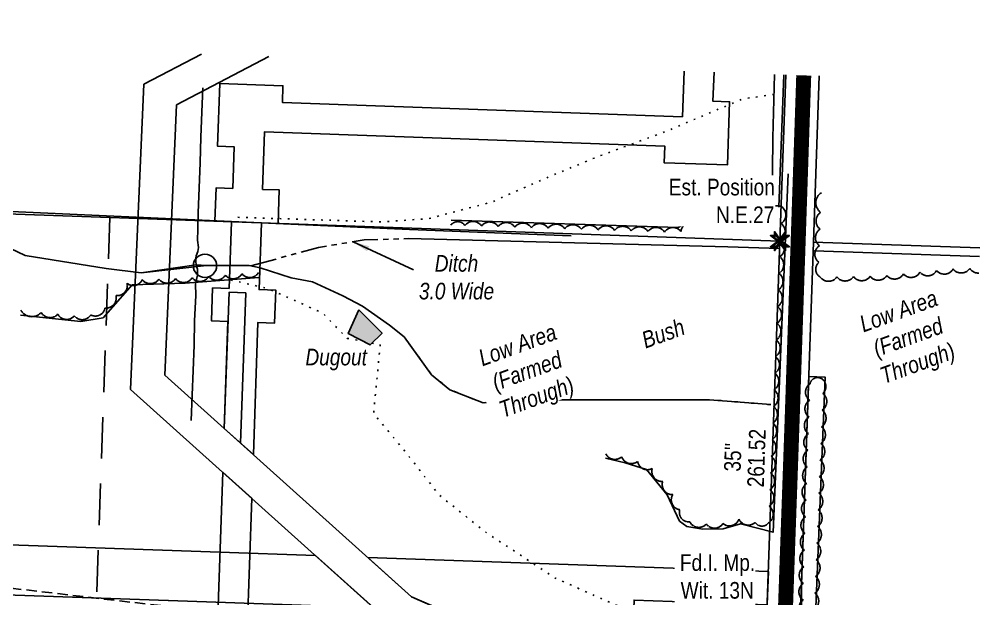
# Model space of a CAD drawing. Extents: x 342350 to 345379, y 6126897 to 6133699.
# Drawn here: x 344782 to 345359, y 6127591 to 6127939 of the extents above; entities that cross this region are included whole.
import ezdxf
from ezdxf.enums import TextEntityAlignment as Align

# ---------------------------------------------------------------- set-up
doc = ezdxf.new("R2010")
doc.units = 0
doc.header["$LTSCALE"] = 5
for name, pattern in [('0', [1, 1, 0]), ('foc-LSD', [8, 5, -3]), ('foc-TIELINE', [1.875, 1.25, -0.625]), ('foc-TOPO', [1, 0.2, -0.8]), ('foc-TOPO-ephemeral', [6.25, 3.125, -0.625, 0.625, -0.625, 0.625, -0.625]), ('foc-WHEELTRACKS', [2, 0.4, -1.6])]:
    doc.linetypes.add(name, pattern=pattern)
doc.layers.get('Defpoints').update_dxf_attribs({"color": 9})
for name, color, linetype in [('AS-FENCE', 48, 'foc-FENCE'), ('AS-ROADS', 254, 'Continuous'), ('C-RW', 13, 'Continuous'), ('L-BD', 7, 'Continuous'), ('L-MON', 1, 'Continuous'), ('L-SEC', 7, 'Continuous'), ('L-SECTION-LSD', 7, 'foc-LSD'), ('L-TIE', 7, 'foc-TIELINE'), ('L-TITLEDB', 4, 'Continuous'), ('P-TEMP-BLUE', 160, 'Continuous'), ('T-BUSH', 110, '0'), ('T-BUSH-T', 110, 'Continuous'), ('T-CREEK', 160, 'Continuous'), ('T-DRAW', 143, 'foc-TOPO-ephemeral'), ('T-LOW-AREA', 48, 'foc-TOPO'), ('T-WATER', 160, 'Continuous'), ('T-WATER-H', 133, 'Continuous'), ('T-WATER-P3', 160, 'foc-WHEELTRACKS'), ('T-WATER-T', 170, 'Continuous')]:
    doc.layers.add(name, color=color, linetype=linetype)
doc.layers.add('T-TEXT', color=48, linetype='Continuous', lineweight=18)
doc.styles.add('80CG', font='ARIALN.TTF', dxfattribs={"height": 10})
doc.styles.add('80L', font='ARIALN.TTF', dxfattribs={"height": 10})
doc.styles.add('80LS', font='ARIALNI.TTF', dxfattribs={"height": 10})
doc.styles.add('foc-LtypeFont', font='ARIALN.TTF', dxfattribs={"height": 7.35})
doc.linetypes.add('foc-FENCE', pattern='A,10,-1,["X",foc-LtypeFont,S=0.2,R=0,X=-0.625,Y=-0.75],-1.24', length=12.24)
doc.linetypes.add('foc-TOPO-flowdirection-NOLINE', pattern='A,0,[">",foc-LtypeFont,S=0.3,R=0,X=0,Y=-0.945],-20,[">",foc-LtypeFont,S=0.3,R=0,X=0,Y=-0.945],0', length=20)
doc.dimstyles.new('Compass 5 000', dxfattribs={"dimscale": 5, "dimtxt": 9, "dimasz": 2, "dimexe": 0.2, "dimexo": 0.0625, "dimgap": 0.5, "dimtad": 0, "dimtih": 1, "dimtoh": 1, "dimzin": 0, "dimdsep": 46, "dimtxsty": '80CG', "dimcen": 0.1, "dimse1": 1, "dimse2": 1, "dimclrd": 256, "dimclrt": 256, "dimaunit": 1, "dimadec": 4, "dimazin": 0, "dimtfac": 0.06, "dimtofl": 0, "dimtmove": 0, "dimatfit": 1, "dimfxl": 0.2, "dimtolj": 1, "dimtzin": 0, "dimlwd": -1, "dimarcsym": 0})

# ---------------------------------------------------------------- blocks, each defined once
blk = doc.blocks.new('TEMP')
h = blk.add_hatch(color=255)
h.dxf.hatch_style = 1
h.paths.add_polyline_path([(0, 0.25), (-0.67, 1.15), (-0.67, 0.67), (-1.15, 0.67), (-0.25, 0), (-1.15, -0.67), (-0.67, -0.67), (-0.67, -1.15), (0, -0.25), (0.67, -1.15), (0.67, -0.67), (1.15, -0.67), (0.25, 0), (1.15, 0.67), (0.67, 0.67), (0.67, 1.15)])
h.paths.add_polyline_path([(0.57, 0.85), (0.57, 0.57), (0.85, 0.57), (0.08, 0), (0.85, -0.57), (0.57, -0.57), (0.57, -0.85), (0, -0.08), (-0.57, -0.85), (-0.57, -0.57), (-0.85, -0.57), (-0.08, 0), (-0.85, 0.57), (-0.57, 0.57), (-0.57, 0.85), (0, 0.08)], flags=16)
h = blk.add_hatch(color=1)
h.dxf.hatch_style = 1
h.paths.add_polyline_path([(0, 0.08), (-0.57, 0.85), (-0.57, 0.57), (-0.85, 0.57), (-0.08, 0), (-0.85, -0.57), (-0.57, -0.57), (-0.57, -0.85), (0, -0.08), (0.57, -0.85), (0.57, -0.57), (0.85, -0.57), (0.08, 0), (0.85, 0.57), (0.57, 0.57), (0.57, 0.85)])
at = {"color": 1}
for p, q in [((-0.08, 0), (0.08, 0)), ((0, 0.08), (0, -0.08))]:
    blk.add_line(p, q, dxfattribs=at)
at = {"color": 255, "flags": 128}
blk.add_lwpolyline([(-0.25, 0), (-1.15, 0.67), (-0.67, 0.67), (-0.67, 1.15), (0, 0.25), (0.67, 1.15), (0.67, 0.67), (1.15, 0.67), (0.25, 0), (1.15, -0.67), (0.67, -0.67), (0.67, -1.15), (0, -0.25), (-0.67, -1.15), (-0.67, -0.67), (-1.15, -0.67)], close=True, dxfattribs=at)
at = {"color": 1, "flags": 128}
blk.add_lwpolyline([(-0.08, 0), (-0.85, 0.57), (-0.57, 0.57), (-0.57, 0.85), (0, 0.08), (0.57, 0.85), (0.57, 0.57), (0.85, 0.57), (0.08, 0), (0.85, -0.57), (0.57, -0.57), (0.57, -0.85), (0, -0.08), (-0.57, -0.85), (-0.57, -0.57), (-0.85, -0.57)], close=True, dxfattribs=at)

msp = doc.modelspace()

# ---------------------------------------------------------------- hatches: boundary and pattern name
at = {"layer": 'T-WATER-H'}
h = msp.add_hatch(color=256, dxfattribs=at)
h.dxf.hatch_style = 1
h.paths.add_polyline_path([(344986.318, 6127764.853), (344979.791, 6127750.699), (344993.019, 6127743.808), (345000.246, 6127750.879)])

# ---------------------------------------------------------------- linework, layer by layer
at = {"layer": 'AS-FENCE', "flags": 128}
msp.add_lwpolyline([(344433.42, 6127934.73), (344430.683, 6127837.367), (344443.274, 6127837.155), (344772.974, 6127824.019), (344914.106, 6127817.658), (345016.692, 6127813.071), (345113.731, 6127809.256)], dxfattribs=at)
at = {"layer": 'AS-ROADS', "const_width": 9, "flags": 128}
msp.add_lwpolyline([(345253.497, 6127905.67), (345246.575, 6127700.29), (345218.32, 6126901.764)], dxfattribs=at)
at = {"layer": 'C-RW', "flags": 128}
for points in [[(344376.223, 6127936.756), (344370.55, 6127836.895), (344364.689, 6127733.706), (344363.503, 6127700.006), (344360.27, 6127608.142), (344871.835, 6127590.256), (344871.889, 6127590.254), (344871.889, 6127590.254), (344991.499, 6127586.072), (344995.053, 6127585.948), (344960.309, 6127617.181), (344902.865, 6127619.189), (344391.307, 6127637.076), (344393.484, 6127698.951), (344394.659, 6127732.327), (344406.211, 6127935.694)], [(345199.59, 6127907.581), (345198.976, 6127890.187), (345208.969, 6127889.83), (345207.63, 6127851.854), (345169.654, 6127853.211), (345170.006, 6127863.205), (344929.661, 6127871.795), (344928.507, 6127837.212), (344938.503, 6127836.919), (344937.788, 6127816.763), (344927.793, 6127817.116), (344926.393, 6127777.035), (344936.386, 6127776.682), (344935.696, 6127756.92), (344925.702, 6127757.272), (344922.926, 6127677.841), (344905.463, 6127693.539), (344907.651, 6127757.909), (344897.719, 6127758.26), (344898.41, 6127778.022), (344908.344, 6127777.671), (344909.816, 6127817.751), (344899.822, 6127818.104), (344900.518, 6127838.032), (344910.514, 6127837.739), (344911.378, 6127862.759), (344901.384, 6127863.111), (344902.7, 6127900.777), (344940.676, 6127899.42), (344940.327, 6127889.426), (345180.635, 6127880.837), (345181.601, 6127908.218)]]:
    msp.add_lwpolyline(points, dxfattribs=at)
for points in [[(344904.547, 6127667.308), (344888.281, 6127201.92), (344391.751, 6127220.328), (344322.807, 6127155.845), (344335.103, 6127142.698), (344398.587, 6127202.075), (344877.659, 6127184.302), (344877.31, 6127174.308), (344915.296, 6127173.242), (344916.611, 6127210.891), (344906.618, 6127211.241), (344922.009, 6127651.611)], [(345231.517, 6127587.738), (345232.245, 6127607.673), (344991.623, 6127616.086), (345017.951, 6127592.419), (345036.205, 6127584.509), (345151.224, 6127580.487), (345151.575, 6127590.481), (345231.515, 6127587.686)]]:
    msp.add_lwpolyline(points, close=True, dxfattribs=at)
at = {"layer": 'Defpoints', "flags": 128}
for points in [[(345235.961, 6127906.292), (345234.898, 6127868.088), (345234.619, 6127827.692), (345225.42, 6127822.955), (345189.74, 6127821.005), (345178.032, 6127814.319), (345041.722, 6127818.776)], [(345244.161, 6127846.563), (345235.089, 6127631.256), (345215.573, 6127636.305), (345205.011, 6127633.321), (345192.842, 6127633.092), (345183.199, 6127634.698), (345178.836, 6127637.911), (345171.489, 6127653.747), (345159.091, 6127668.893), (345146.233, 6127673.024), (345134.49, 6127675.662)], [(344926.282, 6127784.252), (344882.03, 6127780.776), (344850.143, 6127779.835), (344832.612, 6127760.078), (344819.2, 6127757.735), (344783.007, 6127761.601)]]:
    msp.add_lwpolyline(points, dxfattribs=at)
msp.add_lwpolyline([(345251.971, 6127559.556), (345251.998, 6127560.295), (345252.188, 6127599.804), (345256.45, 6127724.793), (345266.311, 6127724.395), (345259.925, 6127566.135), (345259.454, 6127559.294)], close=True, dxfattribs=at)
at = {"layer": 'Defpoints'}
for points in [[(344892.579, 6127898.284, 746.146), (344891.992, 6127883.491, 745.822), (344891.398, 6127868.494, 745.616), (344891.057, 6127853.138, 745.712), (344890.289, 6127838.216, 745.711), (344889.865, 6127823.131, 745.643), (344889.587, 6127813.044, 745.752), (344889.335, 6127806.752, 745.397), (344889.871, 6127802.33, 745.211), (344889.515, 6127799.981, 745.773), (344888.652, 6127797.305, 745.428), (344888.357, 6127795.904, 745.16), (344888.374, 6127793.96, 744.461), (344888.584, 6127791.815, 744.106), (344889.282, 6127789.192, 744.303), (344889.272, 6127785.679, 745.027), (344888.157, 6127780.519, 745.339), (344888.277, 6127773.49, 745.616), (344887.549, 6127758.226, 745.811), (344887.303, 6127743.547, 745.856), (344886.765, 6127728.352, 745.987), (344886.117, 6127713.548, 746.175), (344885.544, 6127698.359, 746.296)], [(344785.946, 6127797.428, 743.793), (344834.459, 6127789.574, 744.002), (344855.445, 6127786.98, 743.94), (344888.584, 6127791.815, 744.106), (344894.768, 6127791.383, 743.932), (344920.48, 6127791.465, 744.093), (344926.949, 6127790.075, 743.98), (344945.567, 6127784.097, 744.051), (344958.488, 6127781.673, 744.096), (344976.623, 6127773.227, 744.148), (344988.517, 6127767.038, 743.994), (345004.609, 6127755.73, 744.102), (345013.411, 6127748.661, 744.035)]]:
    msp.add_polyline3d(points, dxfattribs=at)
msp.add_circle((344893.87, 6127791.282), 6.982, dxfattribs=at)
at = {"layer": 'L-SEC'}
for p, q in [((345239.178, 6127806.115), (345242.715, 6127906.052)), ((345259.282, 6127805.403), (345262.82, 6127905.34)), ((345239.178, 6127806.115), (344434.278, 6127834.636)), ((345210.971, 6127002.068), (345239.178, 6127806.115)), ((345231.075, 6127001.363), (345259.282, 6127805.41))]:
    msp.add_line(p, q, dxfattribs=at)
at = {"layer": 'L-SEC', "flags": 128}
msp.add_lwpolyline([(345259.245, 6127805.436), (345359.226, 6127802.056)], dxfattribs=at)
at = {"layer": 'L-SECTION-LSD', "flags": 128}
msp.add_lwpolyline([(344836.728, 6127820.376), (344808.479, 6127016.251)], dxfattribs=at)
at = {"layer": 'L-TIE', "flags": 128}
msp.add_lwpolyline([(344460.683, 6127634.65), (345230.009, 6127544.756)], dxfattribs=at)
at = {"layer": 'L-TITLEDB', "flags": 128}
msp.add_lwpolyline([(344891.713, 6127918.49), (344857.228, 6127900.334), (344849.182, 6127717.078), (345006.941, 6127575.261), (345227.714, 6127479.614), (345228.481, 6127501.196), (345017.951, 6127592.419), (344869.7, 6127725.688), (344876.822, 6127887.912), (344932.177, 6127917.056)], dxfattribs=at)
at = {"layer": 'P-TEMP-BLUE', "flags": 128}
msp.add_lwpolyline([(344905.475, 6127693.528), (344908.349, 6127775.393), (344918.318, 6127775.043), (344915.165, 6127684.818)], dxfattribs=at)
at = {"layer": 'T-BUSH', "flags": 128}
for points in [[(345358.696, 6127786.934, -0.2733292), (345353.166, 6127789.758, -0.5205671), (345343.198, 6127789.377, -0.5205671), (345333.246, 6127788.392, -0.5205671), (345323.295, 6127787.406, -0.5205671), (345313.344, 6127786.42, -0.5205671), (345303.392, 6127785.435, -0.5205671), (345293.41, 6127784.99, -0.5205671), (345283.411, 6127784.829, -0.5205671), (345273.413, 6127784.668, -0.5205671), (345263.414, 6127784.506, -0.5205671), (345262.59, 6127793.346, -0.5205671), (345262.942, 6127803.34, -0.5205671), (345263.294, 6127813.334, -0.5205671), (345263.646, 6127823.328, -0.5205671), (345264.064, 6127835.218)], [(345240.322, 6127826.707, 0.4334256), (345227.841, 6127820.827, 0.5205671), (345218.055, 6127819.548, 0.5205671), (345208.07, 6127819.003, 0.5205671), (345198.085, 6127818.457, 0.5205671), (345188.427, 6127816.801, 0.5205671), (345179.743, 6127811.841, 0.5205671), (345169.894, 6127811.583, 0.5205671), (345159.899, 6127811.91, 0.5205671), (345149.904, 6127812.237, 0.5205671), (345139.91, 6127812.564, 0.5205671), (345129.915, 6127812.891, 0.5205671), (345119.92, 6127813.218, 0.5205671), (345109.926, 6127813.544, 0.5205671), (345099.931, 6127813.871, 0.5205671), (345089.936, 6127814.198, 0.5205671), (345079.942, 6127814.525, 0.5205671), (345069.947, 6127814.852, 0.5205671), (345059.952, 6127815.179, 0.5205671), (345049.958, 6127815.505, 0.5205671), (345041.623, 6127815.778)], [(345240.322, 6127826.707, -0.5205671), (345239.901, 6127816.715, -0.5205671), (345239.48, 6127806.724, -0.5205671), (345239.059, 6127796.733, -0.5205671), (345238.638, 6127786.742, -0.5205671), (345238.217, 6127776.751, -0.5205671), (345237.796, 6127766.76, -0.5205671), (345237.375, 6127756.769, -0.5205671), (345236.954, 6127746.778, -0.5205671), (345236.533, 6127736.786, -0.5205671), (345236.112, 6127726.795, -0.5205671), (345235.691, 6127716.804, -0.5205671), (345235.27, 6127706.813, -0.5205671), (345234.849, 6127696.822, -0.5205671), (345234.428, 6127686.831, -0.5205671), (345234.007, 6127676.84, -0.5205671), (345233.586, 6127666.849, -0.5205671), (345233.165, 6127656.858, -0.5205671), (345232.744, 6127646.866, -0.5205671), (345232.323, 6127636.875, -0.5205671), (345224.296, 6127637.147, -0.5205671), (345214.584, 6127639.143, -0.5205671), (345204.961, 6127636.425, -0.5205671), (345194.978, 6127636.133, -0.5205671), (345185.088, 6127637.425, -0.5205671), (345178.974, 6127644.743, -0.5205671), (345174.765, 6127653.814, -0.5205671), (345168.789, 6127661.782, -0.5205671), (345162.455, 6127669.52, -0.5205671), (345153.695, 6127673.778, -0.5205671), (345144.103, 6127676.578, -0.4918855), (345134.581, 6127678.264)], [(344926.047, 6127787.243, -0.5205671), (344916.078, 6127786.46, -0.5205671), (344906.108, 6127785.677, -0.5205671), (344896.139, 6127784.894, -0.5205671), (344886.17, 6127784.111, -0.5205671), (344876.185, 6127783.605, -0.5205671), (344866.19, 6127783.31, -0.5205671), (344856.194, 6127783.015, -0.5205671), (344847.059, 6127780.879, -0.5205671), (344840.422, 6127773.399, -0.5205671), (344833.785, 6127765.919, -0.5205671), (344825.252, 6127761.838, -0.5205671), (344815.366, 6127761.162, -0.5205671), (344805.422, 6127762.224, -0.5205671), (344795.479, 6127763.286, -0.5205671), (344783.326, 6127764.584, -0.5205671)]]:
    msp.add_lwpolyline(points, format="xyb", dxfattribs=at)
msp.add_lwpolyline([(345252.999, 6127560.521, -0.5205671), (345253.047, 6127570.521, -0.5205671), (345253.095, 6127580.521, -0.5205671), (345253.143, 6127590.521, -0.5205671), (345253.213, 6127600.52, -0.5205671), (345253.554, 6127610.514, -0.5205671), (345253.895, 6127620.508, -0.5205671), (345254.235, 6127630.502, -0.5205671), (345254.576, 6127640.497, -0.5205671), (345254.917, 6127650.491, -0.5205671), (345255.258, 6127660.485, -0.5205671), (345255.599, 6127670.479, -0.5205671), (345255.939, 6127680.473, -0.5205671), (345256.28, 6127690.468, -0.5205671), (345256.621, 6127700.462, -0.5205671), (345256.962, 6127710.456, -0.5205671), (345257.303, 6127720.45, -0.5205671), (345264.105, 6127723.483, -0.5205671), (345264.915, 6127714.61, -0.5205671), (345264.512, 6127704.618, -0.5205671), (345264.109, 6127694.626, -0.5205671), (345263.706, 6127684.634, -0.5205671), (345263.302, 6127674.643, -0.5205671), (345262.899, 6127664.651, -0.5205671), (345262.496, 6127654.659, -0.5205671), (345262.093, 6127644.667, -0.5205671), (345261.69, 6127634.675, -0.5205671), (345261.286, 6127624.683, -0.5205671), (345260.883, 6127614.691, -0.5205671), (345260.48, 6127604.7, -0.5205671), (345260.077, 6127594.708, -0.5205671), (345259.674, 6127584.716, -0.5205671), (345259.27, 6127574.724, -0.5205671), (345258.826, 6127564.734, -0.5205671)], format="xyb", close=True, dxfattribs=at)
at = {"layer": 'T-CREEK', "linetype": 'foc-TOPO-flowdirection-NOLINE', "flags": 128}
for points in [[(345233.774, 6127707.88), (345196.811, 6127710.877), (345075.931, 6127710.875), (345060.946, 6127708.878), (345040.966, 6127716.87), (345029.977, 6127725.86), (345013.411, 6127748.661), (345004.609, 6127755.73), (344988.517, 6127767.038), (344976.623, 6127773.227), (344958.488, 6127781.673), (344945.567, 6127784.097), (344926.949, 6127790.075), (344920.48, 6127791.465), (344894.768, 6127791.383), (344855.445, 6127786.98), (344834.459, 6127789.574), (344785.946, 6127797.428), (344764.242, 6127807.775), (344745.261, 6127809.773), (344711.295, 6127804.776), (344687.319, 6127786.795), (344680.326, 6127773.808), (344668.338, 6127765.815), (344653.353, 6127760.82), (344649.357, 6127744.836), (344639.367, 6127733.848), (344598.408, 6127735.845), (344579.427, 6127738.842), (344564.442, 6127744.836), (344533.473, 6127752.826), (344521.485, 6127744.835), (344504.502, 6127748.83), (344494.512, 6127759.82), (344479.527, 6127765.813), (344449.557, 6127756.822), (344437.569, 6127765.813), (344409.597, 6127779.798), (344402.775, 6127783.763), (344401.402, 6127790.777), (344395.751, 6127794.417), (344390.051, 6127802.464), (344392.181, 6127808.958), (344396.223, 6127817.655), (344395.747, 6127824.854), (344389.063, 6127831.705), (344379.351, 6127828.73), (344366.988, 6127822.889), (344360.467, 6127816.845), (344355.318, 6127815.225), (344346.096, 6127818.155), (344341.705, 6127823.845), (344350.656, 6127844.731), (344361.645, 6127854.722), (344362.644, 6127866.71), (344351.655, 6127876.7), (344338.668, 6127904.672), (344336.735, 6127905.861), (344325.691, 6127912.701), (344310.705, 6127917.705), (344299.699, 6127927.714), (344300.933, 6127939.424)], [(345239.024, 6127801.744), (345207.799, 6127802.784), (345016.133, 6127807.641)]]:
    msp.add_lwpolyline(points, dxfattribs=at)
at = {"layer": 'T-CREEK', "flags": 128}
for points in [[(344785.946, 6127797.428), (344764.242, 6127807.775)], [(345239.024, 6127801.744), (345207.799, 6127802.784), (345016.133, 6127807.641)], [(344785.946, 6127797.428), (344834.459, 6127789.574), (344855.445, 6127786.98), (344894.768, 6127791.383), (344920.48, 6127791.465), (344926.949, 6127790.075), (344945.567, 6127784.097), (344958.488, 6127781.673), (344976.623, 6127773.227), (344988.517, 6127767.038), (345004.609, 6127755.73), (345013.411, 6127748.661)]]:
    msp.add_lwpolyline(points, dxfattribs=at)
at = {"layer": 'T-CREEK'}
msp.add_lwpolyline([(345359.046, 6127796.911), (345259.662, 6127800.223), (345259.101, 6127800.242)], dxfattribs=at)
at = {"layer": 'T-CREEK', "linetype": 'foc-TOPO-flowdirection-NOLINE'}
msp.add_lwpolyline([(345359.046, 6127796.911), (345259.662, 6127800.223), (345259.101, 6127800.242)], dxfattribs=at)
at = {"layer": 'T-DRAW', "flags": 128}
msp.add_lwpolyline([(344921.475, 6127791.251), (344961.959, 6127802.332), (344989.4, 6127806.808), (345016.133, 6127807.641)], dxfattribs=at)
at = {"layer": 'T-LOW-AREA', "flags": 128}
for points in [[(344913.578, 6127820.423), (344999.644, 6127817.651), (345028.122, 6127819.597), (345066.334, 6127829.649), (345096.968, 6127843.3), (345129.357, 6127856.714), (345170.807, 6127872.043), (345216.846, 6127891.536), (345235.663, 6127894.248)], [(344909.441, 6127782.776), (344931.389, 6127777.649), (344964.444, 6127763.01), (344979.303, 6127747.72), (344999.083, 6127743.828), (344995.13, 6127702.403), (345013.852, 6127679.996), (345034.604, 6127653.454), (345063.122, 6127630.785), (345104.18, 6127603.711), (345146.55, 6127584.918), (345179.638, 6127575.714), (345210.01, 6127570.278), (345231.847, 6127569.476)]]:
    msp.add_lwpolyline(points, dxfattribs=at)
at = {"layer": 'T-WATER', "flags": 128}
msp.add_lwpolyline([(344986.318, 6127764.853), (344979.791, 6127750.699), (344993.019, 6127743.808), (345000.246, 6127750.879)], close=True, dxfattribs=at)
at = {"layer": 'T-WATER-P3', "flags": 128}
msp.add_lwpolyline([(345233.774, 6127707.88), (345196.811, 6127710.877), (345075.931, 6127710.875), (345060.946, 6127708.878), (345040.966, 6127716.87), (345029.977, 6127725.86), (345013.411, 6127748.661)], dxfattribs=at)

# ---------------------------------------------------------------- block references
at = {"layer": 'L-MON', "xscale": 4.999999999999895, "yscale": 4.999999999999895, "zscale": 4.999999999999895}
msp.add_blockref('TEMP', (345239.178, 6127806.115), dxfattribs=at)

# ---------------------------------------------------------------- texts
at = {"layer": 'L-BD', "style": '80L'}
for s, p in [('261.52', (345225.099, 6127675.768)), ("35''", (345210.858, 6127676.268))]:
    msp.add_text(s, height=10, rotation=87.9908, dxfattribs=at).set_placement(p, align=Align.MIDDLE)
at = {"layer": 'T-BUSH-T', "style": '80LS'}
msp.add_text('Bush', height=10, rotation=20, dxfattribs=at).set_placement((345169.038, 6127750.672), align=Align.MIDDLE_CENTER)
at = {"layer": 'T-TEXT', "insert": (345308.69, 6127768.885), "char_height": 10, "width": 48.27184, "attachment_point": 2, "rotation": 20, "style": '80LS'}
msp.add_mtext('Low Area\\P(Farmed\\PThrough)', dxfattribs=at)
at = {"layer": 'T-WATER-T', "char_height": 10, "attachment_point": 1, "style": '80L'}
for s, width, insert in [('\\pi18.831;{\\fArial Narrow|b0|i1|c0|p34;Ditch\\P\\pi9.3123;3.0 Wide}', 62.92191, (345013.035, 6127797.767)), ('{\\fArial Narrow|b0|i1|c0|p34;Dugout}', 14.4058, (344954.202, 6127741.483))]:
    msp.add_mtext_dynamic_manual_height_columns(s, width=width, gutter_width=49.989, heights=[0], dxfattribs=dict(at, insert=insert))

# ---------------------------------------------------------------- leaders
at = {"layer": 'T-WATER-T'}
msp.add_leader([(344982.772, 6127805.727), (345019.139, 6127788.956)], dimstyle='Compass 5 000', dxfattribs=at)

# ---------------------------------------------------------------- next in the draw order: texts
at = {"layer": 'L-MON', "attachment_point": 1, "style": '80L', "bg_fill": 3, "box_fill_scale": 1.2, "bg_fill_color": 256, "bg_fill_transparency": 0}
for s, width, gutter_width, insert, char_height in [('\\pi1.0072;Est. Position\\P\\pi29.356;N.E.27', 62.97851, 50.033, (345171.428, 6127843.591), 9.99999), ('\\pi1.0523;Fd.I. Mp.\\P\\pi1.5094;Wit. 13N\\P\\pi7.5135;N.E. 27', 44.3292, 50, (345178.048, 6127618.013), 10.0022)]:
    msp.add_mtext_dynamic_manual_height_columns(s, width=width, gutter_width=gutter_width, heights=[0], dxfattribs=dict(at, insert=insert, char_height=char_height))
at = {"layer": 'T-TEXT', "insert": (345079.836, 6127748.505), "char_height": 10, "width": 55.75636, "attachment_point": 2, "rotation": 20, "style": '80LS', "bg_fill": 3, "box_fill_scale": 1.15, "bg_fill_color": 256, "bg_fill_true_color": 256, "bg_fill_transparency": 0}
msp.add_mtext('Low Area\\P(Farmed \\PThrough)', dxfattribs=at)

# ---------------------------------------------------------------- next in the draw order: linework, layer by layer
at = {"layer": 'AS-FENCE', "flags": 128}
msp.add_lwpolyline([(345238.512, 6127826.539), (345241.47, 6127906.097)], dxfattribs=at)

doc.saveas('drawing.dxf')
